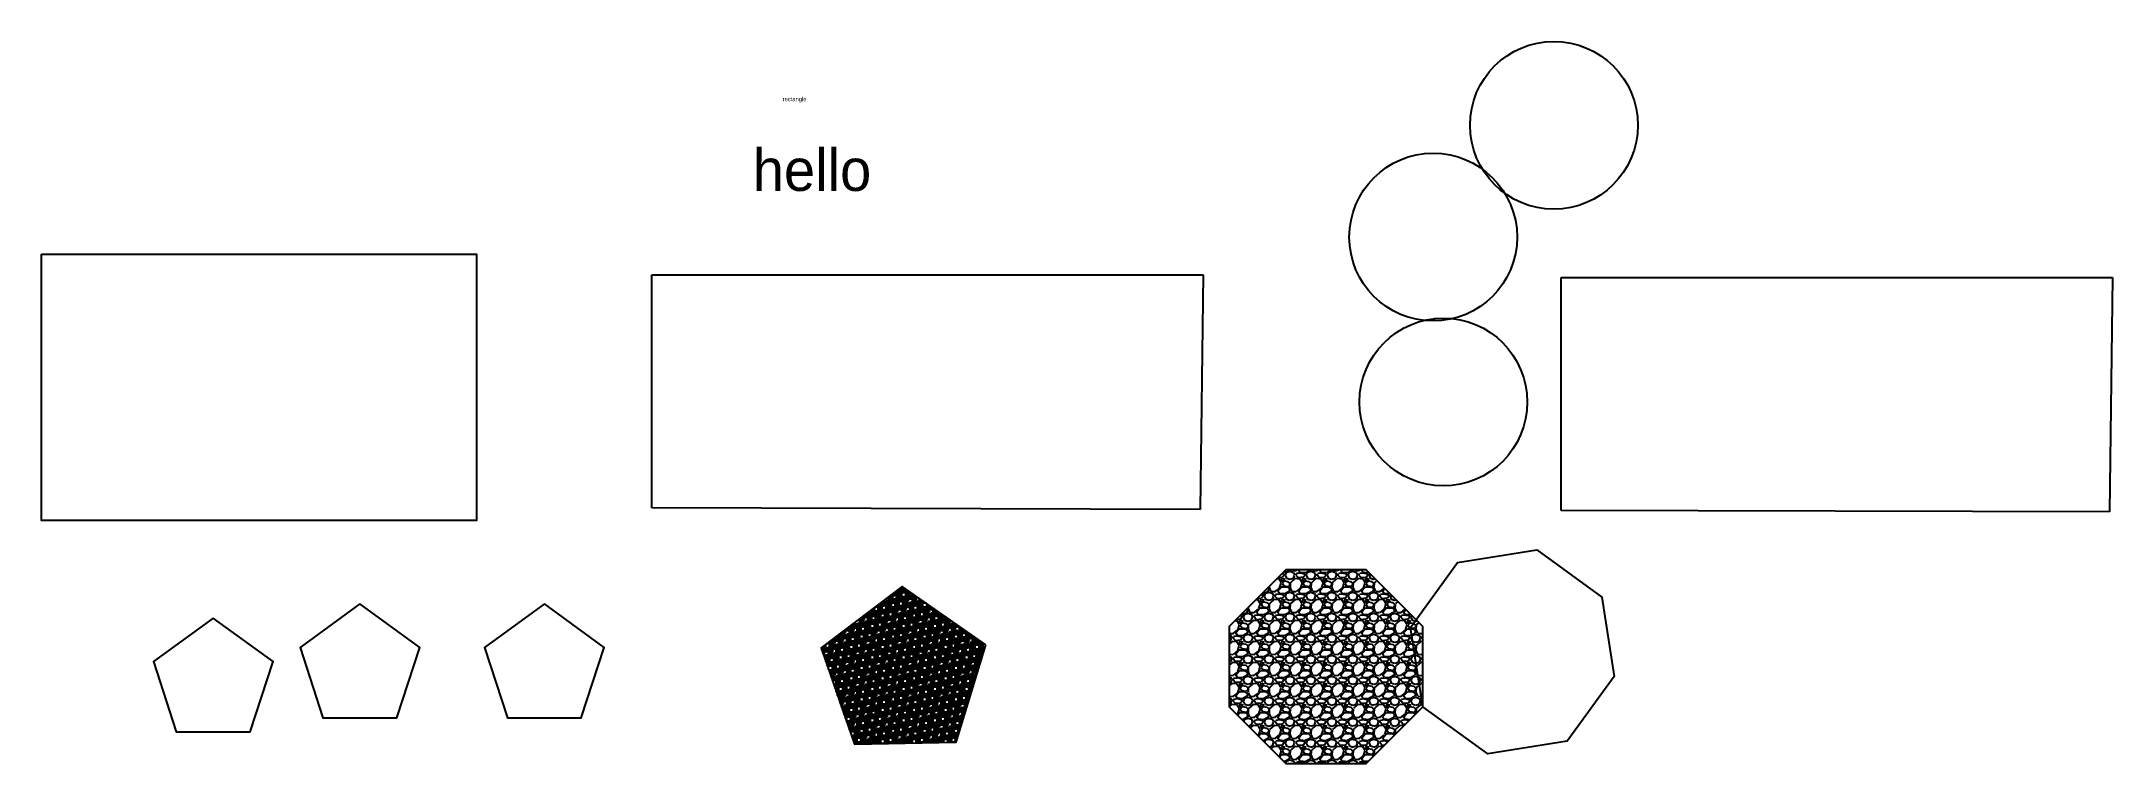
# Model space of a CAD drawing. Header units: inches. Extents: x 4.5 to 103.2, y 9 to 43.5.
import ezdxf

# ---------------------------------------------------------------- set-up
doc = ezdxf.new("R2010")
doc.units = ezdxf.units.IN
doc.header["$MEASUREMENT"] = 0

msp = doc.modelspace()

# ---------------------------------------------------------------- hatches: boundary and pattern name
h = msp.add_hatch()
h.set_pattern_fill('GRAVEL', color=256, style=0)
h.set_pattern_definition([(228.0128, (0.72, 1), (-7.99999823, -9.00000134), [0.134536, -13.319088]), (184.9697, (0.63, 0.9), (12.000001052, 0.999991307), [0.230868, -22.855925]), (132.5104, (0.4, 0.88), (9.99999072, -11.000008674), [0.162788, -16.116032]), (267.2737, (0.01, 0.63), (0.999996018, 20.000000295), [0.210238, -20.813558]), (292.8337, (0, 0.42), (-5.000009905, 11.999996412), [0.206155, -20.409373]), (357.2737, (0.08, 0.23), (-20.000000295, 0.999996018), [0.210238, -20.813558]), (37.6942, (0.29, 0.22), (-13.000007346, -9.999990405), [0.278029, -27.524849]), (72.2553, (0.51, 0.39), (7.000010763, 21.999996231), [0.262488, -25.986321]), (121.4296, (0.59, 0.64), (-8.000008234, 12.999995036), [0.21095, -20.884073]), (175.2364, (0.48, 0.82), (11.00000095, -0.99999153), [0.240832, -11.800763]), (222.3974, (0.24, 0.84), (-12.000007351, -10.999992082), [0.311448, -30.833375]), (138.8141, (1, 0.62), (-7.00000295, 5.99999731), [0.106301, -10.523844]), (171.4692, (0.92, 0.69), (12.999998285, -2.00000791), [0.202237, -20.021511]), (225, (0.72, 0.72), (-1e-16, -1), [0.141421, -1.272792]), (203.1986, (0.65, 0.84), (4.99999973, 2.00000133), [0.076158, -7.539615]), (291.8014, (0.58, 0.81), (-0.9999999, 3.00000027), [0.107703, -5.277462]), (30.9638, (0.62, 0.71), (2.99999802, 2.0000025), [0.174929, -5.656023]), (161.5651, (0.77, 0.8), (2.0000004, -0.9999984), [0.126491, -3.035787]), (16.3895, (0, 0.81), (10.0000022, 2.99999271), [0.1772, -17.542845]), (70.3462, (0.17, 0.86), (-3.99999525, -11.000002136), [0.148661, -14.717408]), (293.1986, (0.77, 1), (-2.00000133, 4.99999973), [0.152315, -7.463458]), (343.6105, (0.83, 0.86), (-10.0000022, 2.99999271), [0.1772, -17.542845]), (339.444, (0, 0.19), (-5.00000184, 1.999996), [0.17088, -8.373124]), (294.7751, (0.16, 0.13), (-4.99999219, 11.00000342), [0.143178, -14.174643]), (66.8014, (0.78, 0), (2.00000133, 4.99999973), [0.152315, -7.463458]), (17.354, (0.84, 0.14), (-13.00000202, -3.9999945), [0.167631, -16.595424]), (69.444, (0.29, 0), (-1.999996, -5.00000184), [0.08544, -8.458564]), (101.3099, (0.72, 0), (-0.99999763, 4.00000075), [0.05099, -5.048029]), (165.9638, (0.71, 0.05), (3.00000055, -0.99999806), [0.206155, -3.91695]), (186.009, (0.51, 0.1), (9.99999975, 0.999999317), [0.19105, -18.913923]), (303.6901, (0.62, 0.62), (-1.0000013, 1.9999996), [0.144222, -3.461329]), (353.1572, (0.7, 0.5), (16.999999365, -2.000007998), [0.251794, -24.927563]), (60.9454, (0.95, 0.47), (-4.00000003, -7.00000038), [0.102956, -10.192674]), (90, (1, 0.56), (-1, 1), [0.06, -0.94]), (120.2564, (0.49, 0.13), (3.99999489, -7.000002456), [0.138924, -13.75352]), (48.0128, (0.42, 0.25), (7.99999823, 9.00000134), [0.269072, -13.184552]), (0, (0.6, 0.45), (1, 1), [0.26, -0.74]), (325.3048, (0.86, 0.45), (-9.99999426, 7.00000861), [0.158114, -15.653274]), (254.0546, (0.99, 0.36), (-0.9999999, -4.00000013), [0.145602, -7.134508]), (207.646, (0.95, 0.22), (-18.999995807, -10.000007713), [0.237065, -23.469474]), (175.4261, (0.74, 0.11), (-13.000000558, 0.999994801), [0.250799, -24.829074])])
h.paths.add_polyline_path([(63.815, 18.264), (61.109, 15.558), (61.109, 11.731), (63.815, 9.025), (67.642, 9.025), (70.348, 11.731), (70.348, 15.558), (67.642, 18.264)])
h = msp.add_hatch()
h.set_pattern_fill('HOUND', color=256, style=0)
h.paths.add_polyline_path([(49.506, 14.695), (45.522, 17.476), (41.647, 14.547), (43.235, 9.956), (48.092, 10.047)])

# ---------------------------------------------------------------- linework, layer by layer
for p, q in [((33.583, 32.332), (59.87, 32.332)), ((33.583, 21.224), (33.583, 32.332)), ((59.87, 32.332), (59.72, 21.149)), ((76.943, 32.207), (103.23, 32.207)), ((76.943, 21.1), (76.943, 32.207)), ((103.23, 32.207), (103.08, 21.025)), ((59.72, 21.149), (33.583, 21.224)), ((103.08, 21.025), (76.943, 21.1))]:
    msp.add_line(p, q)
for points in [[(4.472, 33.311), (25.22, 33.311), (25.22, 20.622), (4.472, 20.622)], [(75.771, 19.211), (78.869, 16.964), (79.472, 13.185), (77.225, 10.087), (73.446, 9.485), (70.348, 11.731), (69.746, 15.51), (71.992, 18.608)], [(63.815, 18.264), (61.109, 15.558), (61.109, 11.731), (63.815, 9.025), (67.642, 9.025), (70.348, 11.731), (70.348, 15.558), (67.642, 18.264)], [(49.506, 14.695), (45.522, 17.476), (41.647, 14.547), (43.235, 9.956), (48.092, 10.047)], [(12.666, 15.964), (9.813, 13.891), (10.902, 10.537), (14.429, 10.537), (15.519, 13.891)], [(19.657, 16.64), (16.804, 14.567), (17.894, 11.213), (21.42, 11.213), (22.51, 14.567)], [(28.452, 16.64), (25.599, 14.567), (26.689, 11.213), (30.216, 11.213), (31.305, 14.567)]]:
    msp.add_lwpolyline(points, close=True)
for centre in [(76.591, 39.464), (70.836, 34.133), (71.32, 26.267)]:
    msp.add_circle(centre, 4)

# ---------------------------------------------------------------- texts
at = {"attachment_point": 1}
for s, insert, char_height, width in [('rectangle', (39.817, 40.812), 0.2, 20.05318), ('hello', (38.39, 38.335), 2, 13.89452)]:
    msp.add_mtext(s, dxfattribs=dict(at, insert=insert, char_height=char_height, width=width))

doc.saveas('drawing.dxf')
